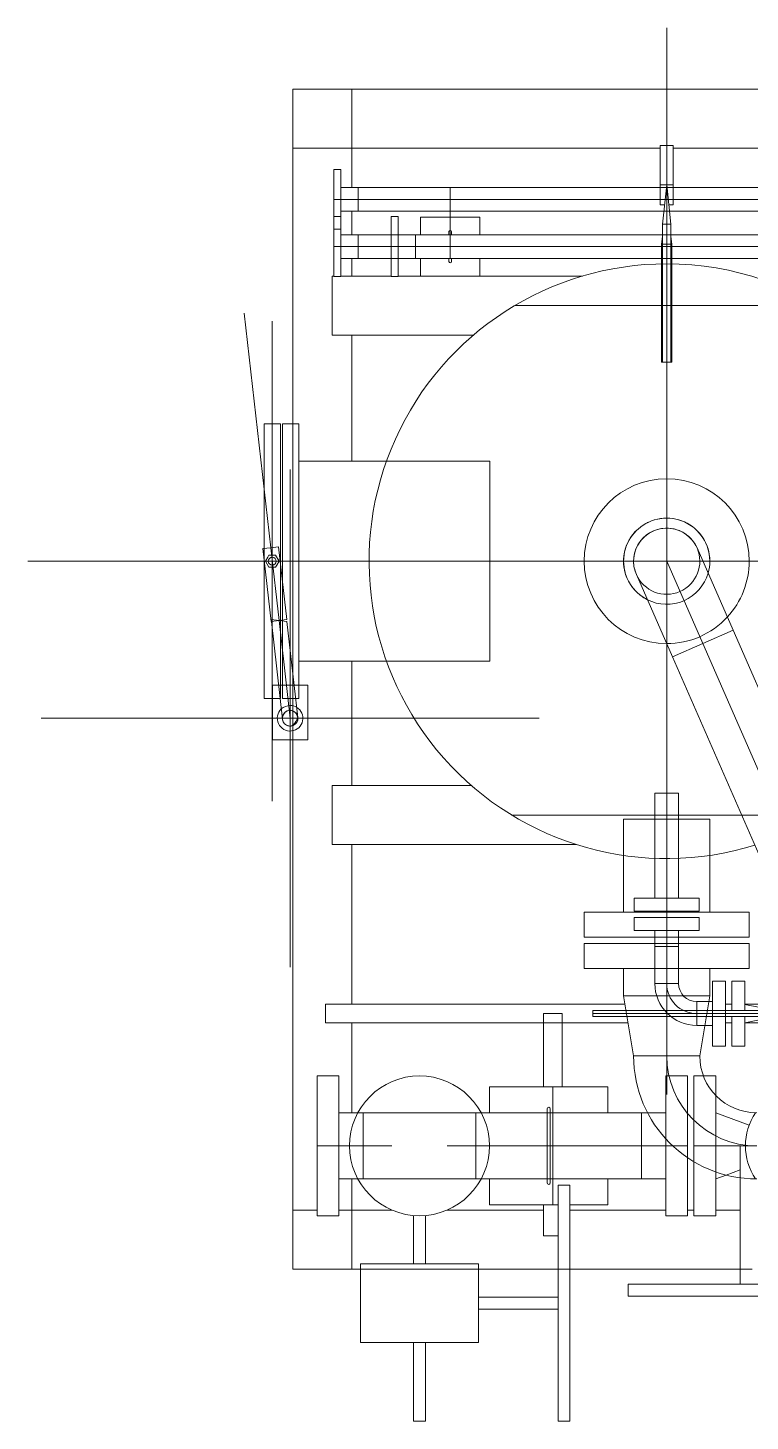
# Model space of a CAD drawing. Header units: inches. Extents: x -1128 to 651, y 96 to 845.
# Drawn here: x -1032.011 to -1030.355, y 722.724 to 725.921 of the extents above; entities that cross this region are included whole.
import ezdxf

# ---------------------------------------------------------------- set-up
doc = ezdxf.new("R2010")
doc.units = ezdxf.units.IN
doc.header["$MEASUREMENT"] = 0
for name, color, linetype in [('Default', 7, 'Continuous'), ('EQUIPMENT LAYOUT-EMBED 1_DWG$0$Default', 7, 'Continuous'), ('EQUIPMENT LAYOUT-EMBED 1_DWG$0$DwgTemplate', 7, 'Continuous')]:
    doc.layers.add(name, color=color, linetype=linetype)
doc.layers.add('Layout', color=6, linetype='Continuous', lineweight=18)

# ---------------------------------------------------------------- blocks, each defined once
blk = doc.blocks.new('A$C55974CAD')
at = {"layer": 'Default', "color": 7, "lineweight": 0}
blk.add_point((51.298, 7.299), dxfattribs=at)
at = {"layer": 'EQUIPMENT LAYOUT-EMBED 1_DWG$0$Default', "color": 7, "lineweight": 0}
for p, q in [((51.0481, 8.2258), (50.8507, 8.2258)), ((50.8507, 8.1844), (50.8507, 8.2258)), ((51.0502, 8.2258), (51.0481, 8.2258)), ((51.1466, 8.2258), (51.0502, 8.2258)), ((51.2, 8.2258), (51.1466, 8.2258)), ((51.5492, 8.2258), (51.2, 8.2258)), ((51.5492, 8.1844), (51.5492, 8.2258)), ((50.8846, 8.1844), (50.8507, 8.1844)), ((51.2, 8.1844), (50.8846, 8.1844)), ((50.946, 7.962), (50.946, 8.1844)), ((51.5492, 8.1844), (51.2, 8.1844)), ((51.454, 7.962), (51.454, 8.1844)), ((50.946, 7.6996), (50.946, 7.962)), ((51.454, 7.6996), (51.454, 7.962)), ((51.2, 7.6996), (50.946, 7.6996)), ((51.454, 7.6996), (51.2, 7.6996)), ((50.244, 7.4595), (50.244, 7.25)), ((50.3075, 7.4595), (50.244, 7.4595)), ((50.3075, 7.4595), (50.3075, 7.25)), ((50.452, 7.3595), (50.3075, 7.3595)), ((50.544, 7.3595), (50.452, 7.3595)), ((50.544, 7.3595), (50.544, 7.25)), ((50.31, 7.3325), (50.31, 7.25)), ((50.3433, 7.3325), (50.31, 7.3325)), ((50.3433, 7.3325), (50.3433, 7.25)), ((50.61, 7.2801), (50.3433, 7.2801)), ((50.61, 7.2801), (50.61, 7.25)), ((51.706, 7.2606), (51.706, 7.2633)), ((51.706, 7.2633), (51.9559, 7.2633)), ((51.9559, 7.2633), (52.006, 7.2633)), ((52.006, 7.2606), (52.006, 7.2633)), ((50.244, 7.25), (50.244, 7.0404)), ((50.3075, 7.25), (50.3075, 7.0404)), ((50.31, 7.25), (50.31, 7.1674)), ((50.3433, 7.25), (50.3433, 7.1674)), ((50.544, 7.25), (50.544, 7.1404)), ((50.61, 7.25), (50.61, 7.2198)), ((51.706, 7.25), (51.706, 7.2606)), ((51.706, 7.2606), (51.9559, 7.2606)), ((51.706, 7.2393), (51.706, 7.25)), ((51.706, 7.2393), (51.9559, 7.2393)), ((51.706, 7.2366), (51.706, 7.2393)), ((51.706, 7.2366), (51.9559, 7.2366)), ((51.9559, 7.2606), (52.006, 7.2606)), ((51.9559, 7.2393), (52.006, 7.2393)), ((51.9559, 7.2366), (52.006, 7.2366)), ((52.006, 7.25), (52.006, 7.2606)), ((52.006, 7.2393), (52.006, 7.25)), ((52.006, 7.2366), (52.006, 7.2393)), ((50.61, 7.2198), (50.3433, 7.2198)), ((50.3433, 7.1674), (50.31, 7.1674)), ((50.452, 7.1404), (50.3075, 7.1404)), ((50.544, 7.1404), (50.452, 7.1404)), ((50.3075, 7.0404), (50.244, 7.0404))]:
    blk.add_line(p, q, dxfattribs=at)
at = {"layer": 'EQUIPMENT LAYOUT-EMBED 1_DWG$0$DwgTemplate', "color": 1, "lineweight": 0}
for p, q in [((51.2, 8.862), (51.2, 8.8726)), ((51.2, 8.862), (51.2, 8.606)), ((50.8007, 8.8391), (50.8007, 8.8266)), ((50.8007, 8.2263), (50.8007, 8.8266)), ((51.2, 8.606), (51.2, 7.4595)), ((51.8306, 8.3236), (51.2344, 8.2559)), ((51.2344, 8.2559), (51.0491, 8.2348)), ((51.81, 8.252), (50.59, 8.252)), ((51.0491, 8.2348), (50.8007, 8.2066)), ((50.8007, 8.1871), (50.8007, 8.2263)), ((49.4, 8.2), (49.55, 8.2)), ((49.4, 8.0279), (49.4, 8.2)), ((49.4, 8.05), (49.4, 8.2)), ((49.4, 8.2), (50.7457, 8.2)), ((49.55, 8.138), (49.55, 8.2)), ((50.1807, 8.2066), (50.1682, 8.2066)), ((50.1807, 8.2066), (50.7808, 8.2066)), ((50.7808, 8.2066), (51.4207, 8.2066)), ((50.8007, 7.892), (50.8007, 8.1871)), ((51.4332, 8.2066), (51.4207, 8.2066)), ((51.5492, 8.2), (52.4, 8.2)), ((52.25, 8.2), (52.25, 7.2666)), ((52.25, 8.2), (52.4, 8.2)), ((52.4, 8.2), (52.4, 6.6003)), ((52.4, 8.2), (52.4, 8.05)), ((50.026, 8.1165), (50.074, 8.1165)), ((50.026, 7.3481), (50.026, 8.1165)), ((50.074, 7.3561), (50.074, 8.1165)), ((49.55, 7.9474), (49.55, 8.0825)), ((50.4797, 8.1), (50.4797, 7.4795)), ((50.4797, 8.1), (50.6297, 8.1)), ((50.6297, 8.1), (50.6297, 7.7463)), ((51.775, 8.1), (51.775, 7.7408)), ((51.775, 8.1), (51.925, 8.1)), ((51.925, 8.1), (51.925, 8.0955)), ((51.925, 8.078), (51.925, 7.95)), ((49.4, 8.05), (49.6295, 8.05)), ((49.7978, 8.05), (50.026, 8.05)), ((50.074, 8.05), (50.4797, 8.05)), ((50.6297, 8.05), (50.946, 8.05)), ((51.454, 8.05), (51.775, 8.05)), ((51.925, 8.05), (51.9698, 8.05)), ((52.0302, 8.05), (52.0898, 8.05)), ((52.1502, 8.05), (52.4, 8.05)), ((51.925, 7.9324), (51.925, 7.875)), ((50.8007, 7.5866), (50.8007, 7.892)), ((49.55, 7.5631), (49.55, 7.8084)), ((49.4, 7.5259), (49.4, 7.7279)), ((51.925, 7.725), (51.925, 7.4642)), ((50.8007, 7.5866), (50.8007, 7.5741)), ((49.4847, 7.5631), (49.5636, 7.5631)), ((49.4847, 7.5259), (49.4847, 7.5631)), ((49.8636, 7.5631), (50.05, 7.5631)), ((50.05, 7.5631), (50.05, 7.5151)), ((49.8636, 7.5151), (50.05, 7.5151)), ((49.4, 7.063), (49.4, 7.4959)), ((49.55, 7.2525), (49.55, 7.4959)), ((51.2, 7.4595), (51.2, 7.0404)), ((50.99, 7.25), (49.844, 7.25)), ((51.4095, 7.25), (50.99, 7.25)), ((52.556, 7.25), (51.4095, 7.25)), ((52.25, 7.2333), (52.25, 6.9093)), ((49.55, 7.1809), (49.55, 7.1969)), ((49.55, 7.063), (49.55, 7.1253)), ((50.026, 7.0846), (50.026, 7.1006)), ((50.074, 7.0846), (50.074, 7.1006)), ((50.026, 6.9652), (50.026, 7.0513)), ((50.074, 6.9652), (50.074, 7.0513)), ((51.2, 7.0404), (51.2, 5.894))]:
    blk.add_line(p, q, dxfattribs=at)
at = {"layer": 'EQUIPMENT LAYOUT-EMBED 1_DWG$0$DwgTemplate', "color": 5, "lineweight": 0}
for p, q in [((50.7985, 8.226), (51.047, 8.2542)), ((50.8507, 8.2726), (51.2048, 8.2726)), ((50.8507, 8.2726), (50.8507, 8.2516)), ((51.0469, 8.2547), (51.2322, 8.2758)), ((51.0491, 8.2348), (51.0469, 8.2547)), ((51.2, 8.2693), (51.185, 8.2606)), ((51.185, 8.2606), (51.185, 8.2605)), ((51.2102, 8.2634), (51.2, 8.2693)), ((51.2344, 8.2559), (51.2322, 8.2758)), ((51.2325, 8.2726), (51.5492, 8.2726)), ((51.2367, 8.236), (51.2344, 8.2559)), ((51.5492, 8.2726), (51.5492, 8.2313)), ((50.8846, 8.2516), (50.7457, 8.2516)), ((50.7457, 8.1616), (50.7457, 8.2516)), ((50.8846, 8.2358), (50.8846, 8.2516)), ((51.0469, 8.215), (51.0491, 8.2348)), ((51.0487, 8.2313), (51.0496, 8.2313)), ((51.0514, 8.215), (51.0491, 8.2348)), ((51.0514, 8.215), (51.2367, 8.236)), ((51.1898, 8.2405), (51.2, 8.2347)), ((51.1952, 8.2313), (51.5492, 8.2313)), ((51.2, 8.2347), (51.215, 8.2433)), ((51.215, 8.2433), (51.215, 8.2434)), ((51.0469, 8.215), (50.8029, 8.1873)), ((50.8846, 8.1616), (50.8846, 8.1965)), ((50.8846, 8.1616), (50.7457, 8.1616)), ((50.244, 7.4595), (50.244, 7.25)), ((50.3075, 7.4595), (50.244, 7.4595)), ((50.3075, 7.4595), (50.3075, 7.25)), ((50.452, 7.3595), (50.3075, 7.3595)), ((51.9559, 7.2633), (52.006, 7.2633)), ((52.006, 7.2633), (52.006, 7.2606)), ((52.026, 7.2606), (52.006, 7.2633)), ((52.006, 7.2606), (52.006, 7.2633)), ((52.1568, 7.2666), (52.106, 7.2666)), ((52.106, 7.2554), (52.106, 7.2666)), ((52.2568, 7.2666), (52.1568, 7.2666)), ((52.1568, 7.2333), (52.1568, 7.2666)), ((52.2568, 7.2333), (52.2568, 7.2666)), ((50.244, 7.25), (50.244, 7.0404)), ((50.3075, 7.25), (50.3075, 7.0404)), ((51.9559, 7.2606), (52.006, 7.2606)), ((51.9559, 7.2393), (52.006, 7.2393)), ((51.9559, 7.2366), (52.006, 7.2366)), ((52.006, 7.25), (52.006, 7.2606)), ((52.006, 7.2393), (52.006, 7.25)), ((52.006, 7.2393), (52.006, 7.2366)), ((52.026, 7.2393), (52.006, 7.2366)), ((52.006, 7.2366), (52.006, 7.2393)), ((52.0568, 7.2606), (52.0568, 7.2393)), ((52.1568, 7.25), (52.0568, 7.2606)), ((52.1568, 7.25), (52.0568, 7.2393)), ((52.106, 7.2333), (52.106, 7.2446)), ((52.1568, 7.2333), (52.106, 7.2333)), ((52.2568, 7.2333), (52.1568, 7.2333)), ((50.452, 7.1404), (50.3075, 7.1404)), ((50.3075, 7.0404), (50.244, 7.0404))]:
    blk.add_line(p, q, dxfattribs=at)
at = {"layer": 'EQUIPMENT LAYOUT-EMBED 1_DWG$0$DwgTemplate', "color": 7, "lineweight": 0}
for p, q in [((51.047, 8.2542), (51.0514, 8.2547)), ((51.0491, 8.2348), (51.0514, 8.2547)), ((51.185, 8.2605), (51.185, 8.2433)), ((51.2048, 8.2726), (51.2325, 8.2726)), ((51.215, 8.2606), (51.2102, 8.2634)), ((51.215, 8.2434), (51.215, 8.2606)), ((50.8507, 8.2516), (50.8507, 8.2313)), ((50.8507, 8.2313), (51.0487, 8.2313)), ((50.8846, 8.1965), (50.8846, 8.2358)), ((51.0496, 8.2313), (51.1952, 8.2313)), ((51.185, 8.2433), (51.1898, 8.2405)), ((50.8029, 8.1873), (50.8029, 8.1873)), ((49.7136, 8.138), (49.5358, 8.138)), ((49.5358, 8.0825), (49.5358, 8.138)), ((49.7136, 8.138), (49.7136, 8.0557)), ((49.8914, 8.138), (49.7136, 8.138)), ((49.8914, 8.0825), (49.8914, 8.138)), ((49.7136, 8.0825), (49.5358, 8.0825)), ((49.6295, 8.0346), (49.6295, 8.0825)), ((49.8914, 8.0825), (49.7136, 8.0825)), ((49.7978, 8.0346), (49.7978, 8.0825)), ((52, 8.0955), (51.9238, 8.0955)), ((51.9238, 8.078), (51.9238, 8.0955)), ((52, 8.078), (51.9238, 8.078)), ((51.9698, 8.0335), (51.9698, 8.078)), ((52, 8.0955), (52, 8.0335)), ((52.0438, 8.0955), (52, 8.0955)), ((52.0438, 8.078), (52, 8.078)), ((52.0302, 8.0335), (52.0302, 8.078)), ((52.12, 8.0955), (52.0438, 8.0955)), ((52.0438, 8.078), (52.0438, 8.0955)), ((52.12, 8.078), (52.0438, 8.078)), ((52.0762, 8.078), (52.0762, 8.0955)), ((52.0898, 8.0335), (52.0898, 8.078)), ((52.12, 8.0955), (52.12, 8.0335)), ((52.1962, 8.0955), (52.12, 8.0955)), ((52.1962, 8.078), (52.12, 8.078)), ((52.1502, 8.0335), (52.1502, 8.078)), ((52.1962, 8.078), (52.1962, 8.0955)), ((49.7136, 8.0557), (49.7136, 8.0207)), ((49.2136, 7.7279), (49.2136, 8.0279)), ((49.2136, 8.0279), (49.4136, 8.0279)), ((49.4136, 7.7279), (49.4136, 8.0279)), ((49.6295, 8.0207), (49.6295, 8.0346)), ((49.7136, 8.0207), (49.6295, 8.0207)), ((49.6295, 7.7352), (49.6295, 8.0207)), ((49.7136, 8.0207), (49.6295, 8.0207)), ((49.7136, 8.0207), (49.7136, 7.9482)), ((49.7136, 8.0207), (49.7136, 8.0207)), ((49.7978, 8.0207), (49.7136, 8.0207)), ((49.7978, 8.0207), (49.7136, 8.0207)), ((49.7978, 8.0207), (49.7978, 8.0346)), ((49.7978, 7.7352), (49.7978, 8.0207)), ((52.0302, 8.0335), (51.9698, 8.0335)), ((51.9698, 8.0335), (51.9698, 7.95)), ((52, 8.0335), (51.9698, 8.0335)), ((52, 7.95), (52, 8.0335)), ((52.0302, 8.0335), (52, 8.0335)), ((52.0302, 8.0335), (52.0302, 7.95)), ((52.1502, 8.0335), (52.0898, 8.0335)), ((52.0898, 8.0335), (52.0898, 7.2571)), ((52.12, 8.0335), (52.0898, 8.0335)), ((52.12, 7.2666), (52.12, 8.0335)), ((52.1502, 8.0335), (52.12, 8.0335)), ((52.1502, 8.0335), (52.1502, 7.2666)), ((52, 7.95), (51.9238, 7.95)), ((51.9238, 7.9324), (51.9238, 7.95)), ((51.9698, 7.95), (51.9698, 7.9324)), ((52, 7.95), (52, 7.888)), ((52.0762, 7.95), (52, 7.95)), ((52.0302, 7.95), (52.0302, 7.9324)), ((52.0762, 7.9324), (52.0762, 7.95)), ((52, 7.9324), (51.9238, 7.9324)), ((51.9698, 7.888), (51.9698, 7.9324)), ((52.0762, 7.9324), (52, 7.9324)), ((52.0302, 7.888), (52.0302, 7.9324)), ((49.0136, 7.8629), (49.0136, 7.8929)), ((49.0136, 7.8929), (49.2136, 7.8929)), ((49.4136, 7.8929), (49.5365, 7.8929)), ((52, 7.888), (51.9698, 7.888)), ((52.0302, 7.888), (51.9698, 7.888)), ((51.9698, 7.888), (51.9698, 7.2633)), ((52.0302, 7.888), (52, 7.888)), ((52, 7.2633), (52, 7.888)), ((52.0302, 7.888), (52.0302, 7.2606)), ((49.0136, 7.8629), (49.2136, 7.8629)), ((49.4136, 7.8629), (49.5365, 7.8629)), ((49.7136, 7.8077), (49.7136, 7.7352)), ((49.2136, 7.7279), (49.4136, 7.7279)), ((49.2986, 7.5259), (49.2986, 7.7279)), ((49.3286, 7.5259), (49.3286, 7.7279)), ((49.7136, 7.7352), (49.6295, 7.7352)), ((49.6295, 7.7352), (49.7136, 7.7352)), ((49.6295, 7.7213), (49.6295, 7.7352)), ((49.7136, 7.7352), (49.7136, 7.7352)), ((49.7136, 7.7352), (49.7136, 7.7352)), ((49.7978, 7.7352), (49.7136, 7.7352)), ((49.7136, 7.7352), (49.7136, 7.7001)), ((49.7136, 7.7352), (49.7978, 7.7352)), ((49.7978, 7.7213), (49.7978, 7.7352)), ((49.6295, 7.5537), (49.6295, 7.7213)), ((49.7136, 7.7001), (49.7136, 7.5537)), ((49.7978, 7.5537), (49.7978, 7.7213)), ((49.6295, 7.5457), (49.6295, 7.5537)), ((49.6295, 7.3142), (49.6295, 7.5457)), ((49.7136, 7.5537), (49.7136, 7.5457)), ((49.7136, 7.5457), (49.7136, 7.3142)), ((49.7978, 7.5457), (49.7978, 7.5537)), ((49.7978, 7.3142), (49.7978, 7.5457)), ((49.6136, 7.5259), (49.0136, 7.5259)), ((49.0136, 7.4959), (49.0136, 7.5259)), ((49.6136, 7.4959), (49.6136, 7.5259)), ((49.6136, 7.4959), (49.0136, 7.4959)), ((50.1645, 7.25), (50.1645, 7.4595)), ((50.1645, 7.4595), (50.228, 7.4595)), ((50.228, 7.25), (50.228, 7.4595)), ((50.0425, 7.4372), (50.05, 7.4372)), ((50.0425, 7.4372), (50.0425, 7.3508)), ((50.05, 7.4372), (50.0575, 7.4372)), ((50.0575, 7.4372), (50.0575, 7.3533)), ((49.3316, 7.048), (49.3316, 7.348)), ((49.3316, 7.348), (49.3616, 7.348)), ((49.3616, 7.048), (49.3616, 7.348)), ((49.9422, 7.3341), (50.0946, 7.3595)), ((49.9422, 7.1658), (49.9422, 7.3341)), ((49.9422, 7.25), (49.9422, 7.3341)), ((50.0425, 7.3508), (50.0425, 7.1491)), ((50.0575, 7.3533), (50.0575, 7.1466)), ((50.0946, 7.25), (50.0946, 7.3595)), ((50.0946, 7.25), (50.0946, 7.3595)), ((50.0946, 7.3595), (50.1645, 7.3595)), ((50.544, 7.3595), (50.452, 7.3595)), ((50.544, 7.3595), (50.544, 7.25)), ((49.6295, 7.3142), (49.7136, 7.3142)), ((49.6295, 7.3142), (49.6295, 7.2525)), ((49.6295, 7.3142), (49.7136, 7.3142)), ((49.7136, 7.2348), (49.7136, 7.3142)), ((49.7136, 7.3142), (49.7978, 7.3142)), ((49.7136, 7.3142), (49.7978, 7.3142)), ((49.7978, 7.3142), (49.7978, 7.2987)), ((49.7978, 7.2987), (49.7978, 7.2525)), ((50.2607, 7.25), (50.2607, 7.3325)), ((50.2607, 7.3325), (50.294, 7.3325)), ((50.294, 7.25), (50.294, 7.3325)), ((50.31, 7.3325), (50.31, 7.25)), ((50.3433, 7.3325), (50.31, 7.3325)), ((50.3433, 7.3325), (50.3433, 7.25)), ((50.9568, 7.2355), (51.1663, 7.3271)), ((50.1262, 7.2198), (50.1262, 7.2801)), ((50.2208, 7.2801), (50.1262, 7.2801)), ((50.1262, 7.2198), (50.1262, 7.2801)), ((50.2208, 7.2198), (50.2208, 7.2801)), ((50.2208, 7.25), (50.2208, 7.2801)), ((50.2208, 7.2801), (50.228, 7.2801)), ((50.228, 7.2801), (50.244, 7.2801)), ((50.244, 7.2801), (50.2607, 7.2801)), ((50.61, 7.2801), (50.3433, 7.2801)), ((50.61, 7.2801), (50.61, 7.25)), ((51.706, 7.2606), (51.706, 7.2633)), ((51.706, 7.2633), (51.9559, 7.2633)), ((51.9698, 7.2633), (51.9698, 7.2366)), ((52, 7.2366), (52, 7.2633)), ((52.12, 7.2333), (52.12, 7.2666)), ((52.1502, 7.2666), (52.1502, 7.2333)), ((49.5358, 7.2525), (49.7136, 7.2525)), ((49.5358, 7.2525), (49.5358, 7.1969)), ((49.7136, 7.2525), (49.7315, 7.2525)), ((49.7136, 7.1969), (49.7136, 7.2348)), ((49.7315, 7.2525), (49.8914, 7.2525)), ((49.8914, 7.2525), (49.8914, 7.1969)), ((49.9422, 7.1658), (49.9422, 7.25)), ((50.0946, 7.1404), (50.0946, 7.25)), ((50.0946, 7.1404), (50.0946, 7.25)), ((50.1645, 7.0404), (50.1645, 7.25)), ((50.2208, 7.2198), (50.2208, 7.25)), ((50.228, 7.0404), (50.228, 7.25)), ((50.2607, 7.1674), (50.2607, 7.25)), ((50.294, 7.1674), (50.294, 7.25)), ((50.31, 7.25), (50.31, 7.1674)), ((50.3433, 7.25), (50.3433, 7.1674)), ((50.3466, 6.9686), (50.9568, 7.2355)), ((50.544, 7.25), (50.544, 7.1404)), ((50.61, 7.25), (50.61, 7.2198)), ((50.9568, 7.2355), (50.9905, 7.1584)), ((50.9568, 7.2355), (51.0243, 7.0813)), ((50.9905, 7.1584), (51.2, 7.25)), ((51.706, 7.25), (51.706, 7.2606)), ((51.706, 7.2606), (51.9559, 7.2606)), ((51.706, 7.2393), (51.706, 7.25)), ((51.706, 7.2366), (51.706, 7.2393)), ((51.706, 7.2393), (51.9559, 7.2393)), ((51.706, 7.2366), (51.9559, 7.2366)), ((51.9698, 7.2366), (51.9698, 6.8248)), ((52, 6.8074), (52, 7.2366)), ((52.006, 7.2393), (52.006, 7.2606)), ((52.0568, 7.2606), (52.006, 7.2606)), ((52.0568, 7.2393), (52.006, 7.2393)), ((52.0302, 7.2606), (52.0302, 7.2393)), ((52.0302, 7.2393), (52.0302, 6.8235)), ((52.0568, 7.2393), (52.0568, 7.2606)), ((52.0898, 7.2571), (52.0898, 7.2428)), ((52.0898, 7.2428), (52.0898, 6.8077)), ((52.12, 6.7764), (52.12, 7.2333)), ((52.1502, 7.2333), (52.1502, 6.7574)), ((49.5358, 7.1969), (49.6834, 7.1969)), ((49.6834, 7.1969), (49.7136, 7.1969)), ((49.7136, 7.1969), (49.8914, 7.1969)), ((50.2208, 7.2198), (50.1262, 7.2198)), ((50.2208, 7.2198), (50.228, 7.2198)), ((50.228, 7.2198), (50.244, 7.2198)), ((50.244, 7.2198), (50.2607, 7.2198)), ((50.61, 7.2198), (50.3433, 7.2198)), ((49.6733, 7.1809), (49.5358, 7.1809)), ((49.5358, 7.1253), (49.5358, 7.1809)), ((49.7136, 7.1809), (49.6733, 7.1809)), ((49.7136, 7.1809), (49.7136, 7.0214)), ((49.8914, 7.1809), (49.7136, 7.1809)), ((49.8914, 7.1566), (49.8914, 7.1809)), ((49.8914, 7.1253), (49.8914, 7.1566)), ((50.0946, 7.1404), (49.9422, 7.1658)), ((50.0802, 7.1738), (50.0198, 7.1738)), ((50.0198, 7.1738), (50.05, 7.1738)), ((50.0198, 7.1738), (50.0198, 7.1529)), ((50.05, 7.1738), (50.05, 7.1738)), ((50.05, 7.1738), (50.05, 7.1738)), ((50.05, 7.1006), (50.05, 7.1738)), ((50.05, 7.1738), (50.0802, 7.1738)), ((50.0802, 7.1738), (50.0802, 7.1428)), ((50.2607, 7.1674), (50.294, 7.1674)), ((50.3433, 7.1674), (50.31, 7.1674)), ((50.9905, 7.1584), (50.3803, 6.8916)), ((50.9905, 7.1584), (51.0243, 7.0813)), ((50.9906, 7.1584), (50.9905, 7.1584)), ((50.9906, 7.1584), (50.9906, 7.1584)), ((51.2337, 7.1729), (51.0243, 7.0813)), ((49.6473, 7.1253), (49.5358, 7.1253)), ((49.6473, 7.1253), (49.6295, 7.1253)), ((49.6393, 7.0991), (49.6295, 7.1253)), ((49.7978, 7.1253), (49.6473, 7.1253)), ((49.7136, 7.1253), (49.6473, 7.1253)), ((49.8419, 7.1253), (49.7136, 7.1253)), ((49.7661, 7.0405), (49.7978, 7.1253)), ((49.8914, 7.1253), (49.8419, 7.1253)), ((49.9674, 7.134), (50.0425, 7.134)), ((49.9674, 7.134), (49.9674, 7.1006)), ((50.0198, 7.1529), (50.0198, 7.134)), ((50.0425, 7.1491), (50.0425, 6.9372)), ((50.0425, 7.134), (50.05, 7.134)), ((50.05, 7.134), (50.0575, 7.134)), ((50.0575, 7.1466), (50.0575, 6.9372)), ((50.0575, 7.134), (50.1325, 7.134)), ((50.0802, 7.1428), (50.0802, 7.134)), ((50.0946, 7.1404), (50.1645, 7.1404)), ((50.1325, 7.134), (50.1325, 7.1006)), ((50.544, 7.1404), (50.452, 7.1404)), ((49.6528, 7.063), (49.6393, 7.0991)), ((49.9674, 7.1006), (50.0425, 7.1006)), ((50.0425, 7.1006), (50.05, 7.1006)), ((50.05, 7.1006), (50.0575, 7.1006)), ((50.0575, 7.1006), (50.1325, 7.1006)), ((49.3616, 7.063), (49.6323, 7.063)), ((49.6323, 7.063), (49.7136, 7.063)), ((49.7136, 7.05), (49.7136, 7.063)), ((50.0425, 7.0846), (49.9674, 7.0846)), ((49.9674, 7.0513), (49.9674, 7.0846)), ((50.0425, 7.0513), (49.9674, 7.0513)), ((50.0425, 6.9738), (50.0267, 7.0513)), ((50.05, 6.9304), (50.05, 7.0846)), ((50.1325, 7.0846), (50.0575, 7.0846)), ((50.1325, 7.0513), (50.0575, 7.0513)), ((50.0575, 6.9738), (50.0733, 7.0513)), ((50.1325, 7.0513), (50.1325, 7.0846)), ((50.414, 6.8145), (51.0243, 7.0813)), ((49.3316, 6.748), (49.3316, 7.048)), ((49.3616, 6.748), (49.3616, 7.048)), ((50.1645, 7.0404), (50.228, 7.0404))]:
    blk.add_line(p, q, dxfattribs=at)
at = {"layer": 'EQUIPMENT LAYOUT-EMBED 1_DWG$0$DwgTemplate', "color": 9, "lineweight": 0}
for p, q in [((50.7457, 8.2), (51.5492, 8.2)), ((49.4, 7.7279), (49.4, 8.0279)), ((50.5547, 7.6438), (50.5547, 6.8561)), ((51.85, 7.636), (51.85, 6.8554)), ((49.4, 7.4959), (49.4, 7.5259)), ((49.5636, 7.5391), (49.8636, 7.5391)), ((50.05, 7.1738), (50.05, 7.4372)), ((50.05, 7.0846), (50.05, 7.1006)), ((49.4, 7.033), (49.4, 7.063))]:
    blk.add_line(p, q, dxfattribs=at)
at = {"layer": 'EQUIPMENT LAYOUT-EMBED 1_DWG$0$DwgTemplate', "color": 3, "lineweight": 0}
for p, q in [((51.925, 7.725), (51.925, 7.875)), ((51.925, 7.875), (51.9698, 7.875)), ((52.0302, 7.875), (52.075, 7.875)), ((52.075, 7.725), (52.075, 7.875)), ((51.962, 7.803), (51.9698, 7.803)), ((51.9698, 7.797), (51.962, 7.797)), ((52.0302, 7.8), (51.9698, 7.8)), ((52.1502, 7.8), (51.9698, 7.8)), ((52.0302, 7.803), (52.038, 7.803)), ((52.038, 7.797), (52.0302, 7.797)), ((52.1502, 7.8), (52.0898, 7.8)), ((51.925, 7.725), (51.9698, 7.725)), ((52.0302, 7.725), (52.075, 7.725)), ((49.5636, 7.6997), (49.6295, 7.6997)), ((49.5636, 7.5259), (49.5636, 7.6997)), ((49.7978, 7.6997), (49.8636, 7.6997)), ((49.8636, 7.3997), (49.8636, 7.6997)), ((49.6196, 7.5537), (49.8076, 7.5537)), ((49.8076, 7.5457), (49.6196, 7.5457)), ((49.5636, 7.3997), (49.5636, 7.4959)), ((49.5636, 7.3997), (49.6295, 7.3997)), ((49.7978, 7.3997), (49.8636, 7.3997))]:
    blk.add_line(p, q, dxfattribs=at)
at = {"layer": 'EQUIPMENT LAYOUT-EMBED 1_DWG$0$DwgTemplate', "color": 5, "lineweight": 0}
blk.add_circle((51.2, 8.252), 0.01, dxfattribs=at)
at = {"layer": 'EQUIPMENT LAYOUT-EMBED 1_DWG$0$DwgTemplate', "color": 7, "lineweight": 0}
blk.add_circle((49.7136, 7.8779), 0.1778, dxfattribs=at)
at = {"layer": 'EQUIPMENT LAYOUT-EMBED 1_DWG$0$DwgTemplate', "color": 5, "lineweight": 0}
for centre, radius, start, end in [((50.8007, 8.2066), 0.0325, 43.3282, 329.6292), ((50.8007, 8.2066), 0.02, 83.5213, 289.4361), ((51.2, 7.25), 0.756, 0, 197.2277), ((51.2, 7.25), 0.756, 0, 197.2277), ((51.2, 7.25), 0.756, 210.0074, 0), ((51.2, 7.25), 0.756, 210.0074, 0)]:
    blk.add_arc(centre, radius, start, end, dxfattribs=at)
at = {"layer": 'EQUIPMENT LAYOUT-EMBED 1_DWG$0$DwgTemplate', "color": 7, "lineweight": 0}
for centre, radius, start, end in [((50.8007, 8.2066), 0.02, 0, 83.5213), ((50.8007, 8.2066), 0.0325, 0, 43.3282), ((50.8007, 8.2066), 0.02, 289.4361, 0), ((50.8007, 8.2066), 0.0325, 329.6292, 0), ((51.2, 7.25), 0.2095, 270, 179.9446), ((49.9422, 7.0214), 0.3127, 90, 180), ((51.2, 7.25), 0.1095, 270, 153.4325), ((51.2, 7.25), 0.1095, 90, 153.4325), ((51.2, 7.25), 0.0841, 90, 113.6175), ((51.2, 7.25), 0.0841, 293.6175, 113.6175), ((51.2, 7.25), 0.1095, 253.8026, 90), ((51.2, 7.25), 0.0841, 293.6175, 90), ((51.2, 7.25), 0.1095, 153.4325, 253.8026), ((51.2, 7.25), 0.1095, 153.4325, 253.8026), ((51.2, 7.25), 0.0841, 113.6175, 293.6175), ((50.1262, 7.1738), 0.1064, 90, 180), ((49.9422, 7.0214), 0.2286, 90, 180), ((50.1262, 7.1738), 0.0762, 90, 180), ((51.2, 7.25), 0.2096, 179.9446, 227.2905), ((50.1262, 7.1738), 0.046, 90, 180), ((49.9422, 7.0214), 0.1445, 90, 180), ((51.2, 7.25), 0.1095, 253.8026, 270), ((51.2, 7.25), 0.2096, 227.2905, 270), ((49.7136, 6.9), 0.15, 55.8686, 124.1135)]:
    blk.add_arc(centre, radius, start, end, dxfattribs=at)
at = {"layer": 'EQUIPMENT LAYOUT-EMBED 1_DWG$0$DwgTemplate', "color": 3, "lineweight": 0}
for centre, radius, start, end in [((51.962, 7.8), 0.003, 90, 270), ((52.038, 7.8), 0.003, 270, 90), ((49.6196, 7.5497), 0.004, 90, 270), ((49.8076, 7.5497), 0.004, 270, 90)]:
    blk.add_arc(centre, radius, start, end, dxfattribs=at)
at = {"layer": 'EQUIPMENT LAYOUT-EMBED 1_DWG$0$DwgTemplate', "color": 5, "lineweight": 0}
blk.add_ellipse((50.8007, 8.2066), major_axis=(-0.0199, -0.0023), ratio=0.974537, start_param=4.712389, end_param=6.283185, dxfattribs=at)
at = {"layer": 'EQUIPMENT LAYOUT-EMBED 1_DWG$0$DwgTemplate', "color": 7, "lineweight": 0}
blk.add_ellipse((50.8007, 8.2066), major_axis=(0.0199, 0.0023), ratio=0.974537, start_param=4.712389, end_param=7.853982, dxfattribs=at)
at = {"layer": 'EQUIPMENT LAYOUT-EMBED 1_DWG$0$DwgTemplate', "color": 5, "lineweight": 0}
for points in [[(50.8029, 8.1873), (50.8029, 8.1873), (50.7819, 8.1951), (50.7809, 8.2044)], [(50.7812, 8.2023), (50.7811, 8.203), (50.781, 8.2037), (50.7809, 8.2044)], [(50.7836, 8.1965), (50.7825, 8.1983), (50.7817, 8.2003), (50.7812, 8.2023)], [(50.7879, 8.1916), (50.7862, 8.193), (50.7847, 8.1947), (50.7836, 8.1965)], [(50.7935, 8.1884), (50.7915, 8.1892), (50.7896, 8.1903), (50.7879, 8.1916)], [(50.7955, 8.1878), (50.7948, 8.188), (50.7942, 8.1882), (50.7935, 8.1884)], [(50.8017, 8.1872), (50.7996, 8.1871), (50.7975, 8.1873), (50.7955, 8.1878)], [(50.8029, 8.1873), (50.8025, 8.1872), (50.8021, 8.1872), (50.8017, 8.1872)]]:
    blk.add_open_spline(points, degree=3, dxfattribs=at)
at = {"layer": 'EQUIPMENT LAYOUT-EMBED 1_DWG$0$DwgTemplate', "color": 7, "lineweight": 0}
for points in [[(50.8029, 8.1873), (50.8039, 8.1874), (50.8049, 8.1876), (50.8058, 8.1878)], [(50.8058, 8.1878), (50.8068, 8.1881), (50.8077, 8.1884), (50.8086, 8.1888)], [(50.8086, 8.1888), (50.8106, 8.1896), (50.8125, 8.1908), (50.8141, 8.1922)], [(50.8141, 8.1922), (50.8156, 8.1936), (50.817, 8.1952), (50.8181, 8.197)], [(50.8181, 8.197), (50.8191, 8.1988), (50.8199, 8.2008), (50.8203, 8.2028)], [(50.8203, 8.2028), (50.8207, 8.2048), (50.8208, 8.2069), (50.8206, 8.2089)]]:
    blk.add_open_spline(points, degree=3, dxfattribs=at)

msp = doc.modelspace()

# ---------------------------------------------------------------- block references
at = {"layer": 'Layout', "xscale": 0.9025, "yscale": 0.9025, "zscale": 0.9025, "rotation": 90}
msp.add_blockref('A$C55974CAD', (-1024.0033, 678.4893), dxfattribs=at)

doc.saveas('drawing.dxf')
